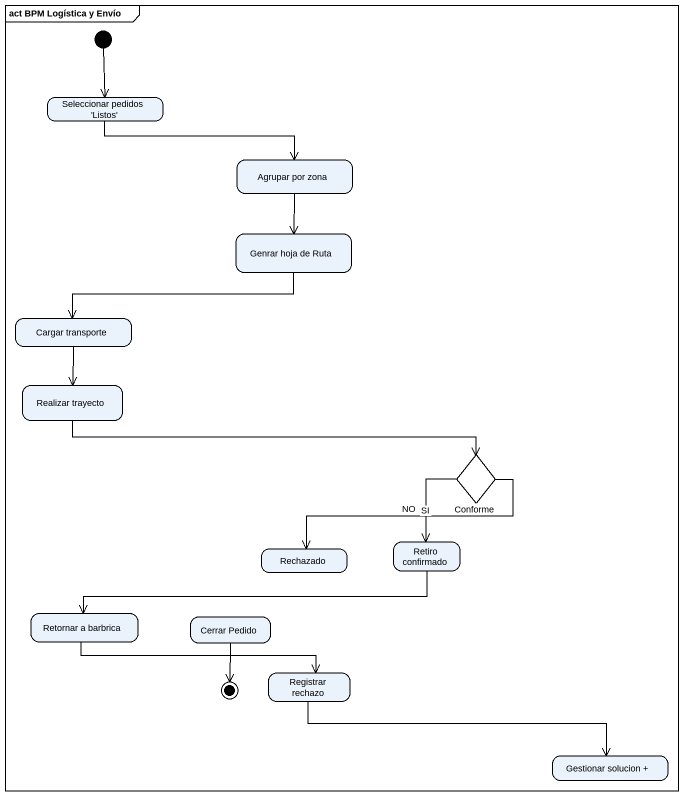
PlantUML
@startuml
mainframe act BPM Logística y Envío
hide empty description
state "Seleccionar pedidos 'Listos'" as Seleccionar_pedidos_Listos
state "Agrupar por zona" as Agrupar_por_zona
state "Genrar hoja de Ruta" as Genrar_hoja_de_Ruta
state "Cargar transporte" as Cargar_transporte
state "Realizar trayecto" as Realizar_trayecto
state Conforme <<choice>>
state Rechazado
state "Retiro confirmado" as Retiro_confirmado
state "Retornar a barbrica" as Retornar_a_barbrica
state "Cerrar Pedido" as Cerrar_Pedido
state "Registrar rechazo" as Registrar_rechazo
state "Gestionar solucion +" as Gestionar_solucion
[*] --> Seleccionar_pedidos_Listos
Seleccionar_pedidos_Listos -right-> Agrupar_por_zona
Agrupar_por_zona --> Genrar_hoja_de_Ruta
Genrar_hoja_de_Ruta -left-> Cargar_transporte
Cargar_transporte --> Realizar_trayecto
Realizar_trayecto -right-> Conforme
Conforme -left-> Rechazado : NO
Conforme --> Retiro_confirmado : SI
Retiro_confirmado -left-> Retornar_a_barbrica
Retornar_a_barbrica -right-> Registrar_rechazo
Registrar_rechazo -right-> Gestionar_solucion
Cerrar_Pedido --> [*]
@enduml
